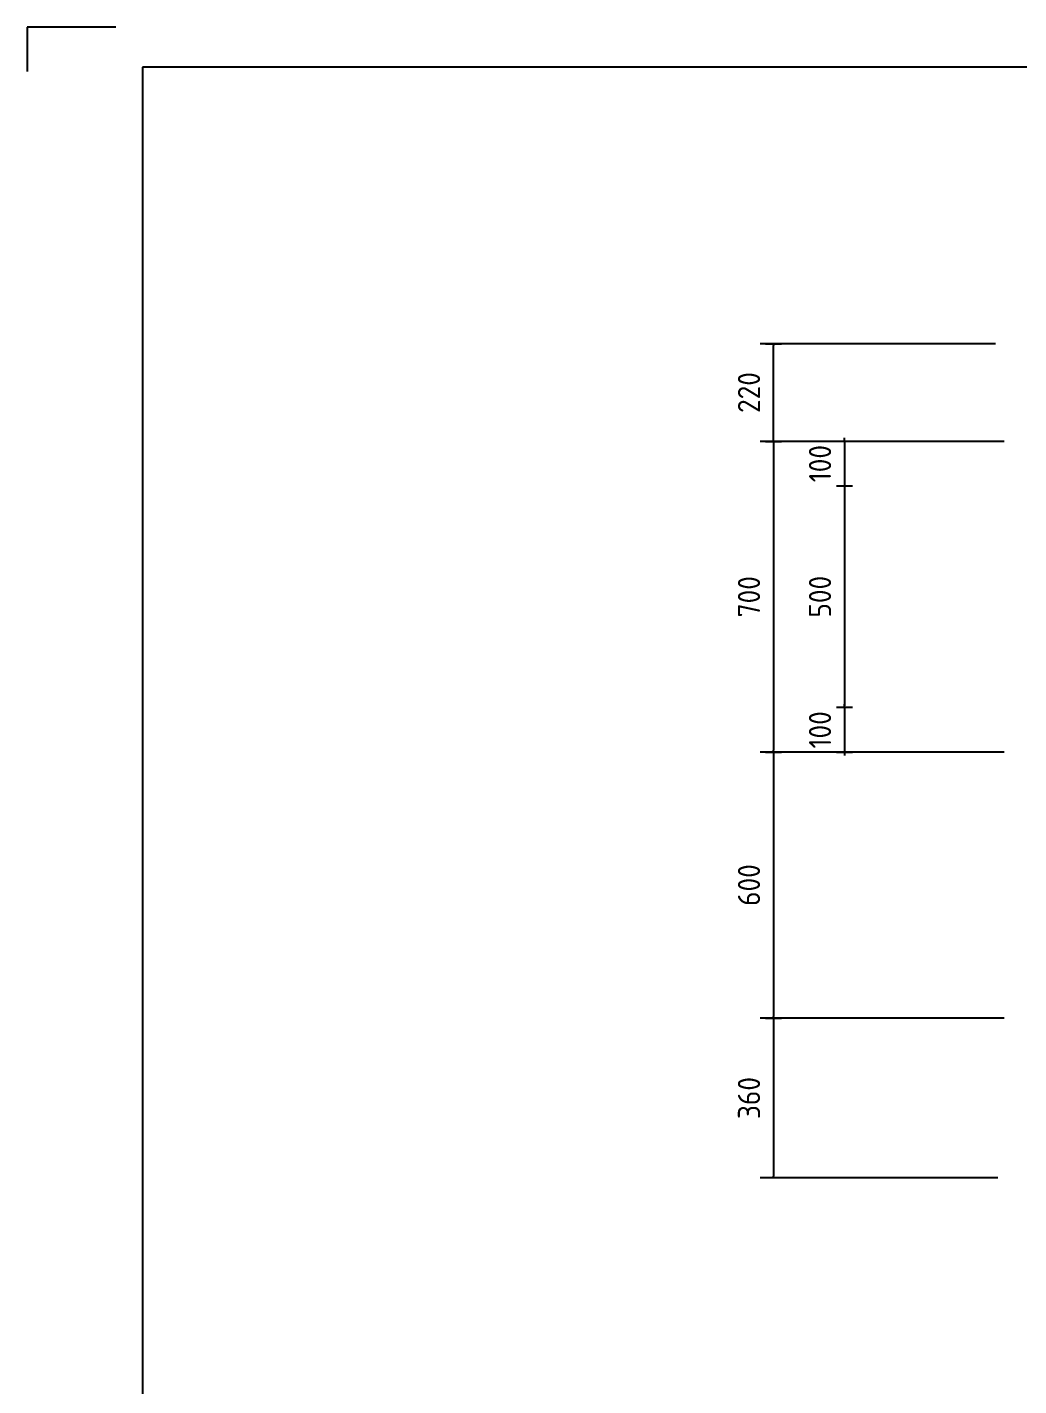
# Model space of a CAD drawing. Extents: x 0 to 420, y 0 to 297.
# Drawn here: x 0 to 111.7, y 143.9 to 297 of the extents above; entities that cross this region are included whole.
import ezdxf
from ezdxf.enums import TextEntityAlignment as Align

# ---------------------------------------------------------------- set-up
doc = ezdxf.new("R2010")
doc.units = 0
doc.header["$LTSCALE"] = 0.3
doc.layers.get('0').update_dxf_attribs({"linetype": 'CONTINUOUS'})
doc.layers.get('DEFPOINTS').update_dxf_attribs({"linetype": 'CONTINUOUS'})
for name, color, linetype in [('L18', 4, 'CONTINUOUS'), ('T25', 1, 'CONTINUOUS'), ('TBLK18', 4, 'CONTINUOUS'), ('TBLK25', 1, 'CONTINUOUS'), ('TBLK35', 3, 'CONTINUOUS'), ('TBLK50', 7, 'CONTINUOUS')]:
    doc.layers.add(name, color=color, linetype=linetype)
doc.styles.add('ISO', font='iso.shx')
doc.dimstyles.new('SIGNSDIM', dxfattribs={"dimtxt": 2.5, "dimasz": 0.2, "dimexe": 1.5, "dimexo": 2, "dimgap": 1.5, "dimtad": 1, "dimdec": 4, "dimlfac": 20, "dimrnd": 1, "dimdsep": 46, "dimtxsty": 'ISO', "dimblk": 'SGNDIM', "dimcen": 2.5, "dimse2": 1, "dimadec": 0, "dimazin": 0, "dimtfac": 1, "dimtdec": 4, "dimtix": 1, "dimtmove": 0, "dimatfit": 3, "dimldrblk": 'SGNDIM', "dimfxl": 1, "dimtolj": 1, "dimtzin": 0, "dimarcsym": 0})

# ---------------------------------------------------------------- blocks, each defined once
blk = doc.blocks.new('A3BBLK')
at = {"layer": 'TBLK25'}
for p, q in [((10, 297), (0, 297)), ((0, 297), (0, 292))]:
    blk.add_line(p, q, dxfattribs=at)
at = {"layer": 'TBLK50'}
for p, q in [((415.5, 292.5), (13, 292.5)), ((13, 292.5), (13, 4.5))]:
    blk.add_line(p, q, dxfattribs=at)
blk = doc.blocks.new('a3_in_vtblk std dwg')
blk.add_blockref('A3BBLK', (0, 0))
at = {"layer": 'TBLK18', "style": 'ISO'}
blk.add_attdef('MR_DIRECTORATE', text='', height=1.5, dxfattribs=at).set_placement((381.5, 68.12), align=Align.CENTER)
for tag, p in [('STREET_NAME', (355.51, 62.1)), ('SUBURB_POSTCODE', (388.49, 62.1)), ('TELEPHONE_NO.', (368.31, 59.84)), ('FAX_NO.', (393.56, 59.84))]:
    blk.add_attdef(tag, p, '', height=1.5, dxfattribs=at)
at = {"layer": 'TBLK25', "style": 'ISO'}
for tag, height, p in [('MR_BRANCH', 2, (381.5, 65.2)), ('ROAD_SECTION', 1.75, (384.5, 29.16)), ('SLK', 1.75, (384.5, 26.11)), ('CHAINAGE', 1.75, (384.5, 19.21))]:
    blk.add_attdef(tag, text='', height=height, dxfattribs=at).set_placement(p, align=Align.CENTER)
for tag, p, height in [('FILE_NUMBER', (371.77, 54.24), 2.5), ('DESIGNED_/_DRAWN', (371.77, 49.49), 2), ('VERIFIED', (371.77, 44.49), 2), ('APPROVED', (371.77, 39.49), 2), ('LOCAL_AUTHORITY', (370.48, 16.73), 1.25)]:
    blk.add_attdef(tag, p, '', height=height, dxfattribs=at)
at = {"layer": 'TBLK35', "style": 'ISO', "width": 0.9}
for tag, p in [('ROAD_PROJECT&NUMBER', (384.5, 32.23)), ('DRAWING_DESCRIPTION', (384.5, 22.29))]:
    blk.add_attdef(tag, text='', height=2.5, dxfattribs=at).set_placement(p, align=Align.CENTER)
at = {"layer": 'TBLK50', "style": 'ISO'}
blk.add_attdef('MRWA_DRG_NUMBER', (356.29, 6.08), '', height=5, dxfattribs=at)
blk = doc.blocks.new('SGNDIM')
for p, q in [((0, 0), (-1, 0)), ((0, 4.5), (0, -4.5))]:
    blk.add_line(p, q)
blk = doc.blocks.new('*D8')
at = {"layer": 'DEFPOINTS', "color": 0, "transparency": 16777216}
for p in [(111.33, 185.33), (84.05, 167.33), (111.33, 167.33)]:
    blk.add_point(p, dxfattribs=at)
at = {"layer": 'T25', "color": 0, "lineweight": -2, "transparency": 16777216}
for p, q in [((109.33, 185.33), (82.55, 185.33)), ((84.05, 185.13), (84.05, 167.53)), ((109.33, 167.33), (82.55, 167.33))]:
    blk.add_line(p, q, dxfattribs=at)
at = {"layer": 'T25', "color": 0, "lineweight": -2, "transparency": 16777216, "xscale": 0.2, "yscale": 0.2, "zscale": 0.2}
for p, rotation in [((84.05, 185.33), 90), ((84.05, 167.33), 270)]:
    blk.add_blockref('SGNDIM', p, dxfattribs=dict(at, rotation=rotation))
at = {"layer": 'T25', "color": 0, "transparency": 16777216, "insert": (81.3, 176.33), "char_height": 2.5, "attachment_point": 5, "rotation": 90, "style": 'ISO'}
blk.add_mtext('\\A1;360', dxfattribs=at)
blk = doc.blocks.new('*D19')
at = {"layer": 'DEFPOINTS', "color": 0, "transparency": 16777216}
for p in [(102.72, 220.32), (92.05, 215.32), (102.72, 215.32)]:
    blk.add_point(p, dxfattribs=at)
at = {"layer": 'T25', "color": 0, "lineweight": -2, "transparency": 16777216}
for p, q in [((92.05, 220.52), (92.05, 220.72)), ((92.05, 220.32), (92.05, 215.32)), ((100.72, 215.32), (90.55, 215.32)), ((92.05, 215.12), (92.05, 214.92))]:
    blk.add_line(p, q, dxfattribs=at)
at = {"layer": 'T25', "color": 0, "lineweight": -2, "transparency": 16777216, "xscale": 0.2, "yscale": 0.2, "zscale": 0.2}
for p, rotation in [((92.05, 220.32), 270), ((92.05, 215.32), 90)]:
    blk.add_blockref('SGNDIM', p, dxfattribs=dict(at, rotation=rotation))
at = {"layer": 'T25', "color": 0, "transparency": 16777216, "insert": (89.3, 217.82), "char_height": 2.5, "attachment_point": 5, "rotation": 90, "style": 'ISO'}
blk.add_mtext('\\A1;100', dxfattribs=at)
blk = doc.blocks.new('*D20')
at = {"layer": 'DEFPOINTS', "color": 0, "transparency": 16777216}
for p in [(119.05, 245.32), (92.05, 220.32), (119.05, 220.32)]:
    blk.add_point(p, dxfattribs=at)
at = {"layer": 'T25', "color": 0, "lineweight": -2, "transparency": 16777216}
blk.add_line((92.05, 245.12), (92.05, 220.52), dxfattribs=at)
at = {"layer": 'T25', "color": 0, "lineweight": -2, "transparency": 16777216, "xscale": 0.2, "yscale": 0.2, "zscale": 0.2}
for p, rotation in [((92.05, 245.32), 90), ((92.05, 220.32), 270)]:
    blk.add_blockref('SGNDIM', p, dxfattribs=dict(at, rotation=rotation))
at = {"layer": 'T25', "color": 0, "transparency": 16777216, "insert": (89.3, 232.82), "char_height": 2.5, "attachment_point": 5, "rotation": 90, "style": 'ISO'}
blk.add_mtext('\\A1;500', dxfattribs=at)
blk = doc.blocks.new('*D21')
at = {"layer": 'DEFPOINTS', "color": 0, "transparency": 16777216}
for p in [(102.72, 250.32), (92.05, 245.32), (102.72, 245.32)]:
    blk.add_point(p, dxfattribs=at)
at = {"layer": 'T25', "color": 0, "lineweight": -2, "transparency": 16777216}
for p, q in [((100.72, 250.32), (90.55, 250.32)), ((92.05, 250.52), (92.05, 250.72)), ((92.05, 250.32), (92.05, 245.32)), ((92.05, 245.12), (92.05, 244.92))]:
    blk.add_line(p, q, dxfattribs=at)
at = {"layer": 'T25', "color": 0, "lineweight": -2, "transparency": 16777216, "xscale": 0.2, "yscale": 0.2, "zscale": 0.2}
for p, rotation in [((92.05, 250.32), 270), ((92.05, 245.32), 90)]:
    blk.add_blockref('SGNDIM', p, dxfattribs=dict(at, rotation=rotation))
at = {"layer": 'T25', "color": 0, "transparency": 16777216, "insert": (89.3, 247.82), "char_height": 2.5, "attachment_point": 5, "rotation": 90, "style": 'ISO'}
blk.add_mtext('\\A1;100', dxfattribs=at)
blk = doc.blocks.new('*D29')
at = {"layer": 'DEFPOINTS', "color": 0, "transparency": 16777216}
for p in [(112.05, 250.32), (84.05, 215.32), (112.05, 215.32)]:
    blk.add_point(p, dxfattribs=at)
at = {"layer": 'T25', "color": 0, "lineweight": -2, "transparency": 16777216}
for p, q in [((110.05, 250.32), (82.55, 250.32)), ((84.05, 250.12), (84.05, 215.52)), ((110.05, 215.32), (82.55, 215.32))]:
    blk.add_line(p, q, dxfattribs=at)
at = {"layer": 'T25', "color": 0, "lineweight": -2, "transparency": 16777216, "xscale": 0.2, "yscale": 0.2, "zscale": 0.2}
for p, rotation in [((84.05, 250.32), 90), ((84.05, 215.32), 270)]:
    blk.add_blockref('SGNDIM', p, dxfattribs=dict(at, rotation=rotation))
at = {"layer": 'T25', "color": 0, "transparency": 16777216, "insert": (81.3, 232.82), "char_height": 2.5, "attachment_point": 5, "rotation": 90, "style": 'ISO'}
blk.add_mtext('\\A1;700', dxfattribs=at)
blk = doc.blocks.new('*D30')
at = {"layer": 'DEFPOINTS', "color": 0, "transparency": 16777216}
for p in [(112.05, 215.32), (84.05, 185.33), (112.05, 185.33)]:
    blk.add_point(p, dxfattribs=at)
at = {"layer": 'T25', "color": 0, "lineweight": -2, "transparency": 16777216}
for p, q in [((110.05, 215.32), (82.55, 215.32)), ((84.05, 215.12), (84.05, 185.53)), ((110.05, 185.33), (82.55, 185.33))]:
    blk.add_line(p, q, dxfattribs=at)
at = {"layer": 'T25', "color": 0, "lineweight": -2, "transparency": 16777216, "xscale": 0.2, "yscale": 0.2, "zscale": 0.2}
for p, rotation in [((84.05, 215.32), 90), ((84.05, 185.33), 270)]:
    blk.add_blockref('SGNDIM', p, dxfattribs=dict(at, rotation=rotation))
at = {"layer": 'T25', "color": 0, "transparency": 16777216, "insert": (81.3, 200.33), "char_height": 2.5, "attachment_point": 5, "rotation": 90, "style": 'ISO'}
blk.add_mtext('\\A1;600', dxfattribs=at)
blk = doc.blocks.new('*D31')
at = {"layer": 'DEFPOINTS', "color": 0, "transparency": 16777216}
for p in [(84.05, 261.33), (111.06, 261.33), (111.06, 250.32)]:
    blk.add_point(p, dxfattribs=at)
at = {"layer": 'T25', "color": 0, "lineweight": -2, "transparency": 16777216}
for p, q in [((109.06, 261.33), (82.55, 261.33)), ((84.05, 250.52), (84.05, 261.13)), ((109.06, 250.32), (82.55, 250.32))]:
    blk.add_line(p, q, dxfattribs=at)
at = {"layer": 'T25', "color": 0, "lineweight": -2, "transparency": 16777216, "xscale": 0.2, "yscale": 0.2, "zscale": 0.2}
for p, rotation in [((84.05, 261.33), 90), ((84.05, 250.32), 270)]:
    blk.add_blockref('SGNDIM', p, dxfattribs=dict(at, rotation=rotation))
at = {"layer": 'T25', "color": 0, "transparency": 16777216, "insert": (81.3, 255.83), "char_height": 2.5, "attachment_point": 5, "rotation": 90, "style": 'ISO'}
blk.add_mtext('\\A1;220', dxfattribs=at)

msp = doc.modelspace()

# ---------------------------------------------------------------- block references
at = {"layer": 'L18'}
msp.add_blockref('a3_in_vtblk std dwg', (0.0000004, -0.0000002), dxfattribs=at)

# ---------------------------------------------------------------- dimensions: what is measured, and where the dimension line sits
at = {"layer": 'T25'}
for base, p1, p2, override, picture, middle in [((84.0488317, 261.3339332), (111.0635716, 250.3181964), (111.0635716, 261.3339332), {"dimse2": 0}, '*D31', (81.2988317, 255.8260648)), ((84.0488317, 215.3181964), (112.0488317, 250.3181964), (112.0488317, 215.3181964), {"dimse2": 0}, '*D29', (81.2988317, 232.8181964)), ((92.0488317, 220.3181964), (119.0488317, 245.3181964), (119.0488317, 220.3181964), {"dimse1": 1}, '*D20', (89.2988317, 232.8181964)), ((92.0488317, 215.3181964), (102.7154983, 220.3181964), (102.7154983, 215.3181964), {"dimse1": 1, "dimse2": 0}, '*D19', (89.2988317, 217.8181964)), ((84.0488317, 185.3326195), (112.0488317, 215.3181964), (112.0488317, 185.3326195), {"dimse2": 0}, '*D30', (81.2988317, 200.325408)), ((84.0488317, 167.3326195), (111.3316769, 185.3326195), (111.3316769, 167.3326195), {"dimse2": 0}, '*D8', (81.2988317, 176.3326195))]:
    dim = msp.add_linear_dim(base=base, p1=p1, p2=p2, angle=90, dimstyle='SIGNSDIM', override=override, dxfattribs=at)
    dim.commit()
    dim.dimension.update_dxf_attribs({"geometry": picture, "text_midpoint": middle})
dim = msp.add_linear_dim(base=(92.0488317, 245.3181964), p1=(102.7154983, 250.3181964), p2=(102.7154983, 245.3181964), angle=90, dimstyle='SIGNSDIM', dxfattribs=at)
dim.commit()
dim.dimension.update_dxf_attribs({"geometry": '*D21', "text_midpoint": (89.2988317, 247.8181964)})

doc.saveas('drawing.dxf')
